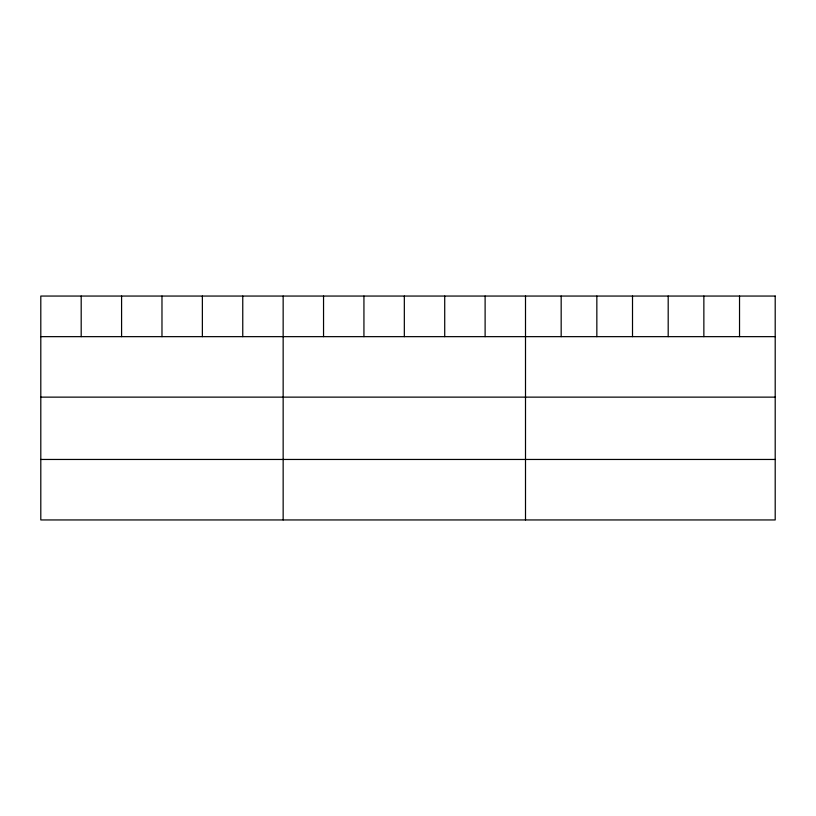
<?xml version="1.0" encoding="UTF-8"?>
<svg xmlns="http://www.w3.org/2000/svg" width="816" height="816" viewBox="0 0 816 816"><rect width="100%" height="100%" fill="white"/><g stroke="black" fill="none" stroke-linecap="round" stroke-linejoin="round"><path stroke-width="1.22" d="M40.8 336.651L775.2 336.651M40.8 397.137L775.2 397.137M40.8 459.459L775.2 459.459M739.531 296.055L739.531 336.651M703.861 296.055L703.861 336.651M668.192 296.055L668.192 336.651M632.512 296.055L632.512 336.651M596.843 296.055L596.843 336.651M561.173 296.055L561.173 336.651M525.504 296.055L525.504 519.945M485.112 296.055L485.112 336.651M444.72 296.055L444.72 336.651M404.328 296.055L404.328 336.651M363.936 296.055L363.936 336.651M323.544 296.055L323.544 336.651M283.152 296.055L283.152 519.945M242.76 296.055L242.76 336.651M202.368 296.055L202.368 336.651M161.976 296.055L161.976 336.651M121.584 296.055L121.584 336.651M81.192 296.055L81.192 336.651M775.2 296.055L40.8 296.055L40.8 519.945L775.2 519.945L775.2 296.055"/></g></svg>
